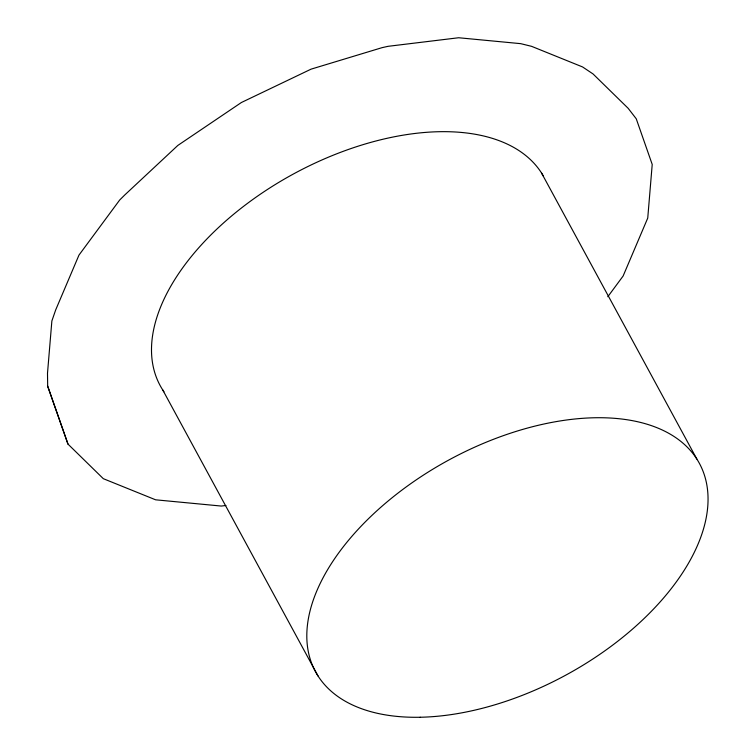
<?xml version="1.0" encoding="UTF-8"?>
<svg xmlns="http://www.w3.org/2000/svg" width="755" height="755" viewBox="0 0 755 755"><rect width="100%" height="100%" fill="white"/><g stroke="black" fill="none" stroke-linecap="round" stroke-linejoin="round"><path stroke-width="1.13" d="M607.822 296.715L623.111 276.028L647.743 218.072L652.216 164.439L636.248 118.79L628.169 108.314L593.062 73.962L582.558 66.94L531.586 46.338L520.705 43.658L458.644 37.75L388.155 46.31L382.124 47.64L311.079 69.149L241.402 102.501L177.85 145.422L124.745 194.988L119.696 199.999L78.973 255.096L55.71 309.852L51.868 320.969L47.499 373.244L47.678 386.173L67.978 444.1L103.312 478.679L155.605 499.81L221.281 506.058L225.943 505.491M541.533 173.008L696.856 459.068M162.693 389.882L318.006 675.942M47.678 386.173L67.978 444.1M163.948 391.779A218.384 122.433 -28.5 0 1 286.919 177.614A218.384 122.433 -28.5 0 1 543.298 175.924M420.214 717.25A218.384 122.433 -28.5 0 0 707.501 489.504A218.384 122.433 -28.5 0 0 394.582 495.761A218.384 122.433 -28.5 0 0 420.214 717.25"/></g></svg>
